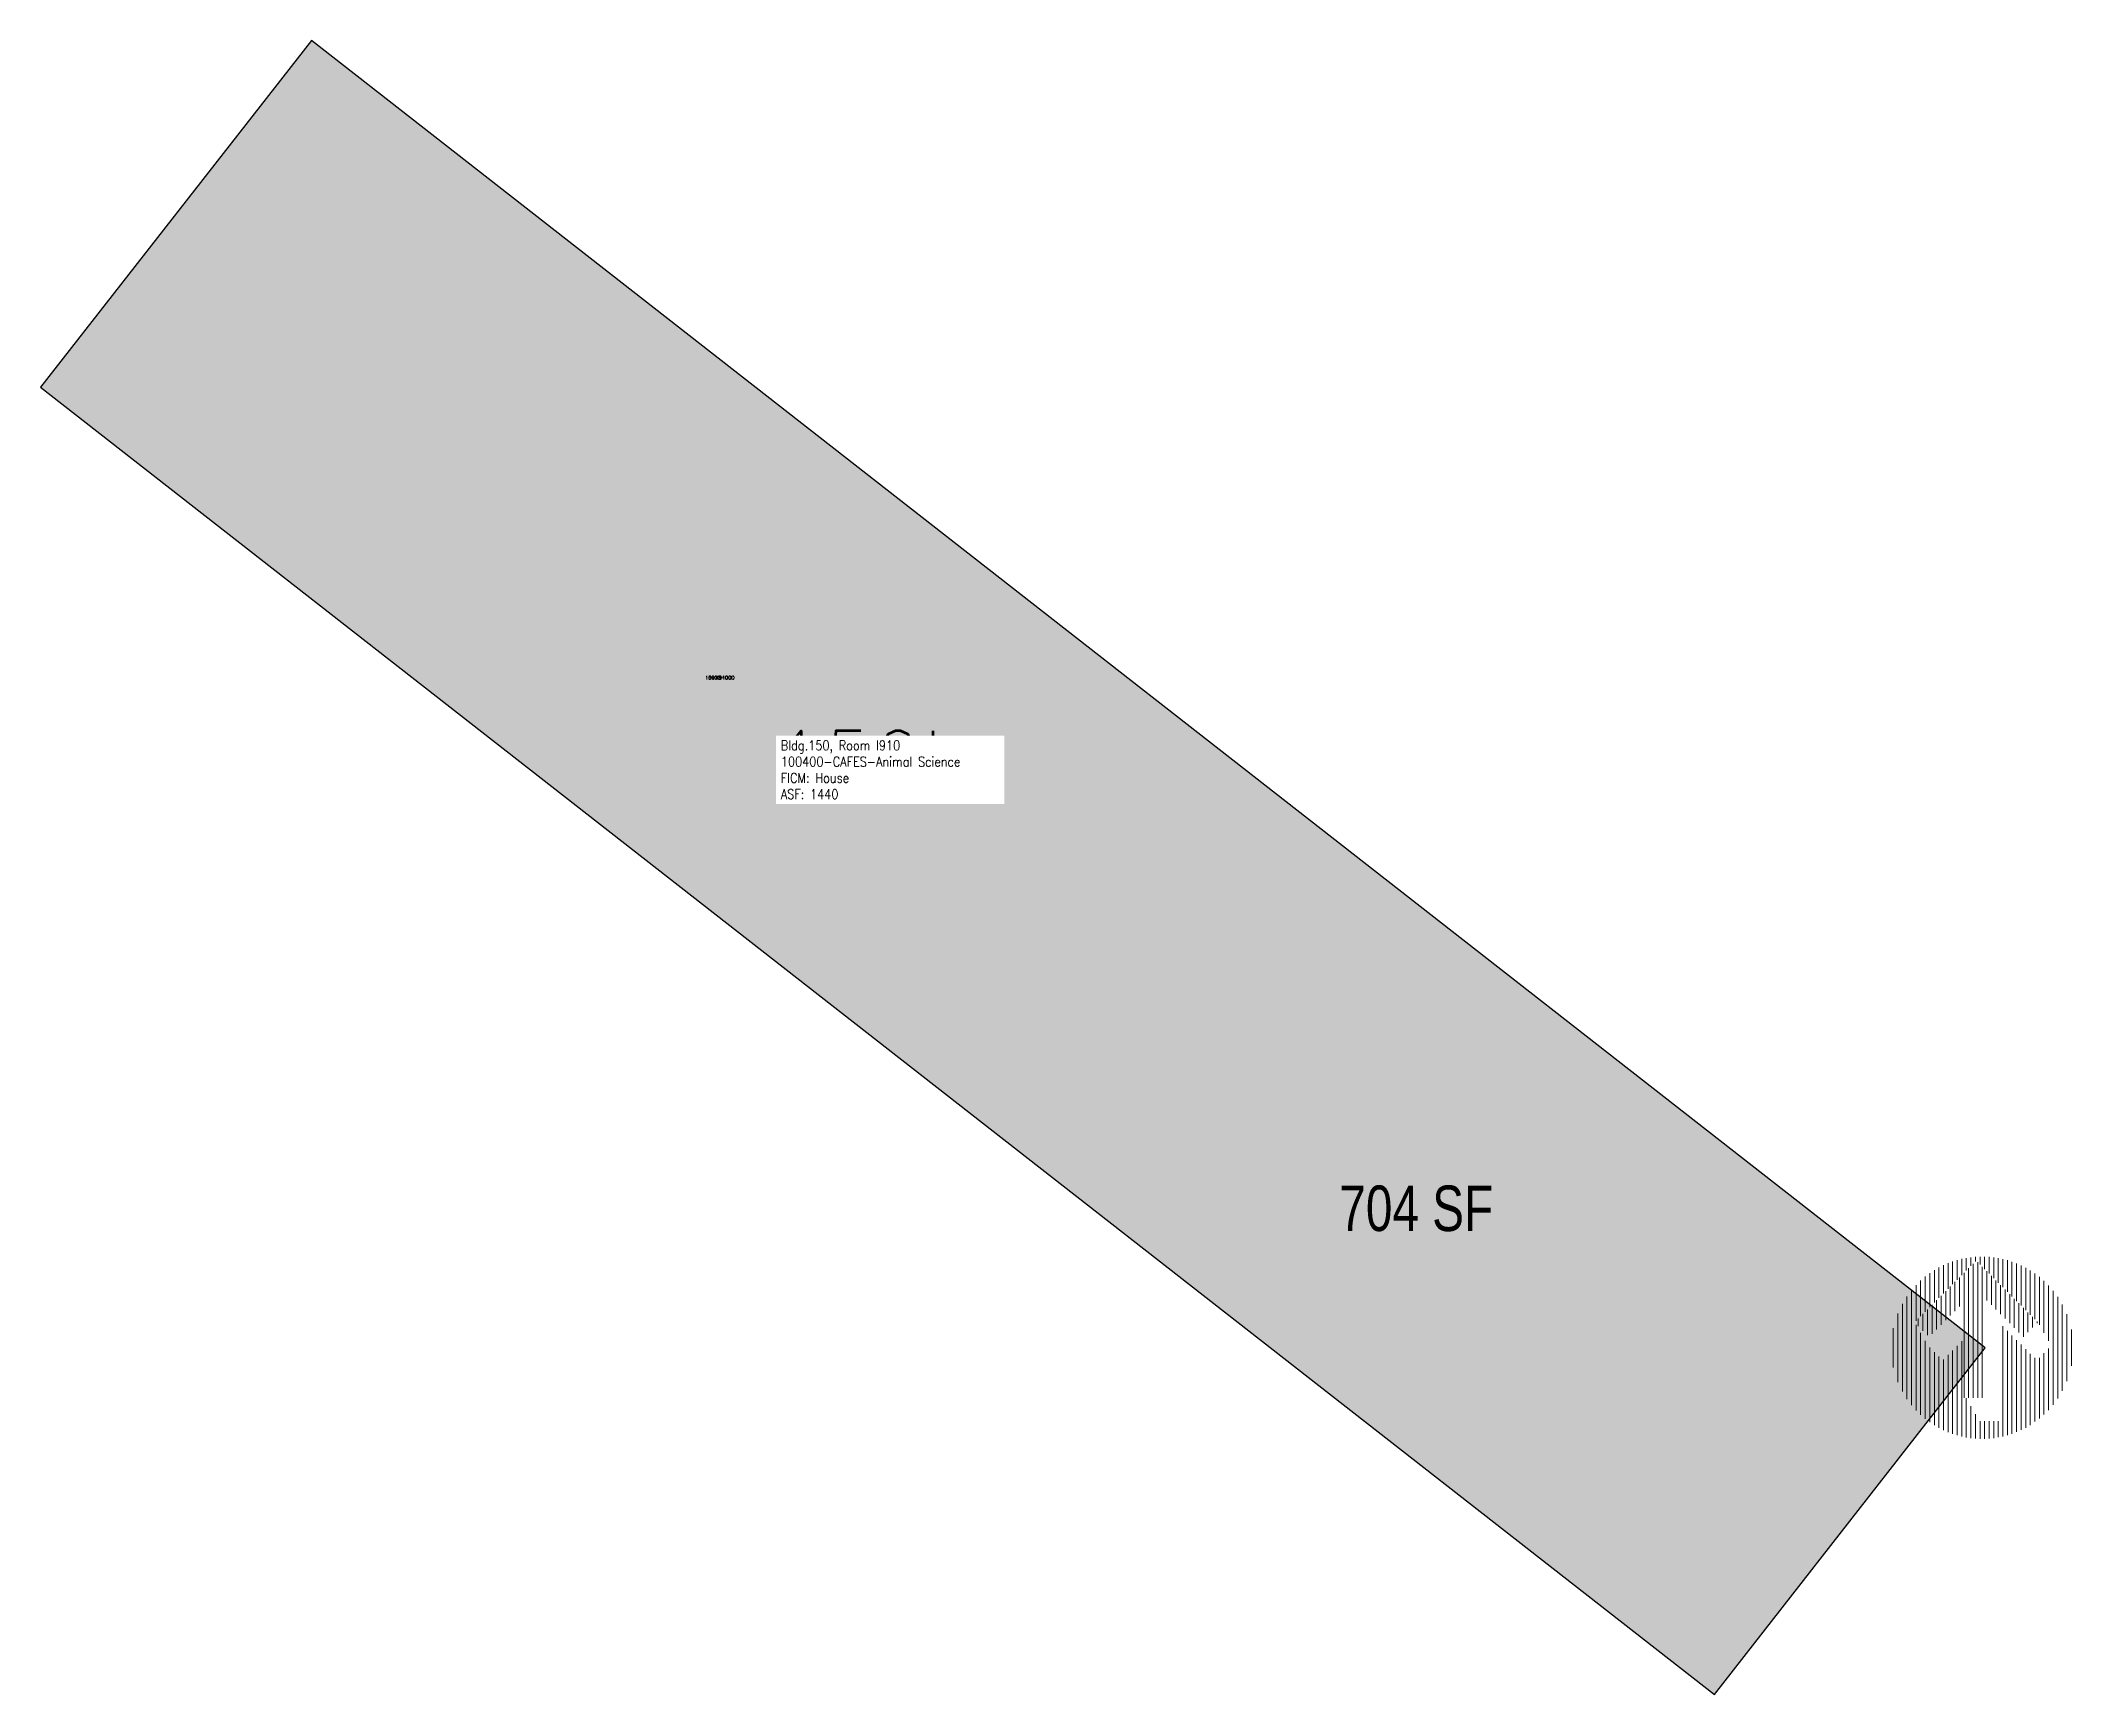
# Model space of a CAD drawing. Header units: inches. Extents: x 69146830 to 69147499, y 27725056 to 27725601.
import ezdxf
from ezdxf.enums import TextEntityAlignment as Align

# ---------------------------------------------------------------- set-up
doc = ezdxf.new("R2010")
doc.units = ezdxf.units.IN
doc.header["$MEASUREMENT"] = 0
for name, color, linetype in [('A-IDEN-RNUM', 7, 'Continuous'), ('A-IDEN-SNUM', 4, 'Continuous'), ('A-IDEN-VNUM', 4, 'Continuous'), ('A-WALL', 5, 'Continuous'), ('AREA-ASSIGN', 7, 'Continuous'), ('AREA-GROSS', 1, 'Continuous'), ('AREA-TEXT', 3, 'Continuous'), ('Rooms-Category-Color', 7, 'Continuous'), ('Rooms-College-Color', 7, 'Continuous'), ('Rooms-Department-Color', 7, 'Continuous'), ('Rooms-Division-Color', 7, 'Continuous'), ('Rooms-Information', 7, 'Continuous')]:
    doc.layers.add(name, color=color, linetype=linetype)
doc.styles.add('AREA', font='arial.ttf', dxfattribs={"width": 0.75, "height": 60})
doc.styles.add('ROOMSNUMBER', font='TXT.SHX', dxfattribs={"height": 1})
doc.styles.add('ROOMVNUMBER', font='simplex.shx', dxfattribs={"width": 0.85})

# ---------------------------------------------------------------- blocks, each defined once
blk = doc.blocks.new('North Large')
at = {"color": 42, "linetype": 'ByBlock', "lineweight": 15, "true_color": 0xe08e00}
for p, q in [((-0.1723, 0.2236), (-0.1723, 0.3395)), ((-0.1535, 0.2424), (-0.1535, 0.3477)), ((-0.1347, 0.2612), (-0.1347, 0.3547)), ((-0.1159, 0.28), (-0.1159, 0.3606)), ((-0.0971, 0.2988), (-0.0971, 0.3654)), ((-0.0782, 0.3177), (-0.0782, 0.3692)), ((-0.0594, 0.3365), (-0.0594, 0.372)), ((-0.0501, -0.2059), (-0.0501, 0.3458)), ((-0.0406, 0.3553), (-0.0406, 0.3739)), ((-0.0312, -0.2059), (-0.0312, 0.3523)), ((-0.0218, 0.3428), (-0.0218, 0.3748)), ((-0.003, 0.324), (-0.003, 0.3748)), ((0.0158, 0.3052), (0.0158, 0.3738)), ((0.0346, 0.2864), (0.0346, 0.3719)), ((0.0534, 0.2676), (0.0534, 0.369)), ((0.0723, 0.2488), (0.0723, 0.3651)), ((0.0911, 0.23), (0.0911, 0.3602)), ((0.1099, 0.2111), (0.1099, 0.3542)), ((0.1287, 0.1923), (0.1287, 0.3471)), ((0.1475, 0.1735), (0.1475, 0.3388)), ((-0.2852, 0.1107), (-0.2852, 0.258)), ((-0.2664, 0.1295), (-0.2664, 0.2765)), ((-0.2475, 0.1483), (-0.2475, 0.2926)), ((-0.2287, 0.1672), (-0.2287, 0.3067)), ((-0.2099, 0.186), (-0.2099, 0.3191)), ((-0.1911, 0.2048), (-0.1911, 0.33)), ((-0.1441, 0.1321), (-0.1441, 0.2518)), ((-0.1253, 0.1509), (-0.1253, 0.2706)), ((-0.1065, 0.1697), (-0.1065, 0.2894)), ((-0.0877, -0.2059), (-0.0877, 0.3082)), ((-0.0689, -0.2059), (-0.0689, 0.327)), ((-0.0124, -0.2059), (-0.0124, 0.3334)), ((0.0064, 0.1949), (0.0064, 0.3146)), ((0.0252, 0.1761), (0.0252, 0.2958)), ((0.044, 0.1573), (0.044, 0.277)), ((0.0628, 0.1385), (0.0628, 0.2582)), ((0.1663, 0.1547), (0.1663, 0.3292)), ((0.1851, 0.1359), (0.1851, 0.3182)), ((0.2039, 0.1171), (0.2039, 0.3057)), ((0.2227, 0.0937), (0.2227, 0.2915)), ((0.2416, 0.061), (0.2416, 0.2752)), ((0.2604, 0.0283), (0.2604, 0.2565)), ((-0.3416, -0.181), (-0.3416, 0.1808)), ((-0.3228, -0.2116), (-0.3228, 0.2114)), ((-0.304, -0.2368), (-0.304, 0.2366)), ((-0.2194, 0.0568), (-0.2194, 0.1765)), ((-0.2005, 0.0756), (-0.2005, 0.1953)), ((-0.1817, 0.0944), (-0.1817, 0.2142)), ((-0.1629, 0.1133), (-0.1629, 0.233)), ((0.0816, 0.1197), (0.0816, 0.2394)), ((0.1004, 0.1009), (0.1004, 0.2206)), ((0.1193, 0.0821), (0.1193, 0.2018)), ((0.1381, 0.0632), (0.1381, 0.183)), ((0.2792, -0.235), (0.2792, 0.2348)), ((0.298, -0.2095), (0.298, 0.2093)), ((0.3168, -0.1783), (0.3168, 0.1782)), ((-0.3604, -0.1415), (-0.3604, 0.1414)), ((-0.2852, -0.2582), (-0.2852, 0.0937)), ((-0.2758, 0.0889), (-0.2758, 0.1201)), ((-0.257, 0.0701), (-0.257, 0.1389)), ((-0.2382, 0.0513), (-0.2382, 0.1577)), ((0.0723, -0.3652), (0.0723, 0.088)), ((0.1569, 0.0449), (0.1569, 0.1641)), ((0.1757, 0.0637), (0.1757, 0.1453)), ((0.1945, 0.0825), (0.1945, 0.1265)), ((0.2133, 0.1013), (0.2133, 0.1077)), ((0.3356, -0.138), (0.3356, 0.1378)), ((-0.3792, -0.0813), (-0.3792, 0.0811)), ((-0.2664, -0.2767), (-0.2664, 0.061)), ((-0.2475, -0.2928), (-0.2475, 0.0283)), ((-0.2287, -0.3069), (-0.2287, 0.0008)), ((-0.1159, -0.3607), (-0.1159, 0.0079)), ((-0.0971, -0.3656), (-0.0971, 0.0268)), ((0.0911, -0.3603), (0.0911, 0.0692)), ((0.1099, -0.3543), (0.1099, 0.0504)), ((0.1287, -0.3472), (0.1287, 0.0315)), ((0.1475, -0.3389), (0.1475, 0.0127)), ((0.3544, -0.0745), (0.3544, 0.0743)), ((-0.2099, -0.3193), (-0.2099, -0.018)), ((-0.1911, -0.3302), (-0.1911, -0.0369)), ((-0.1723, -0.3396), (-0.1723, -0.0485)), ((-0.1535, -0.3478), (-0.1535, -0.0297)), ((-0.1347, -0.3548), (-0.1347, -0.0109)), ((0.1663, -0.3294), (0.1663, -0.0061)), ((0.1851, -0.3184), (0.1851, -0.0249)), ((0.204, -0.3044), (0.204, -0.0416)), ((0.2227, -0.2916), (0.2227, -0.0416)), ((0.2416, -0.2753), (0.2416, -0.0228)), ((0.2604, -0.2567), (0.2604, -0.004)), ((-0.0782, -0.3694), (-0.0782, -0.2085)), ((-0.0594, -0.3722), (-0.0594, -0.2412)), ((-0.0406, -0.3741), (-0.0406, -0.2739)), ((-0.0218, -0.375), (-0.0218, -0.3026)), ((-0.003, -0.3749), (-0.003, -0.3026)), ((0.0158, -0.374), (0.0158, -0.3026)), ((0.0346, -0.372), (0.0346, -0.3026)), ((0.0534, -0.3691), (0.0534, -0.3026))]:
    blk.add_line(p, q, dxfattribs=at)

msp = doc.modelspace()

# ---------------------------------------------------------------- hatches: boundary and pattern name
at = {"layer": 'Rooms-Category-Color', "true_color": 0x728ef3}
msp.add_hatch(color=171, dxfattribs=at).paths.add_polyline_path([(69146919.12, 27725601.11), (69146829.91, 27725486.88), (69147381.35, 27725056.22), (69147470.56, 27725170.45)])
at = {"layer": 'Rooms-College-Color', "true_color": 0xe3c5e1}
msp.add_hatch(color=254, dxfattribs=at).paths.add_polyline_path([(69146919.12, 27725601.11), (69146829.91, 27725486.88), (69147381.35, 27725056.22), (69147470.56, 27725170.45)])
at = {"layer": 'Rooms-Department-Color', "true_color": 0xe3c5e1}
msp.add_hatch(color=254, dxfattribs=at).paths.add_polyline_path([(69146919.12, 27725601.11), (69146829.91, 27725486.88), (69147381.35, 27725056.22), (69147470.56, 27725170.45)])
at = {"layer": 'Rooms-Division-Color', "true_color": 0xe3c5e1}
msp.add_hatch(color=254, dxfattribs=at).paths.add_polyline_path([(69146919.12, 27725601.11), (69146829.91, 27725486.88), (69147381.35, 27725056.22), (69147470.56, 27725170.45)])

# ---------------------------------------------------------------- linework, layer by layer
at = {"layer": 'A-WALL'}
msp.add_lwpolyline([(69146919.12, 27725601.11), (69146829.91, 27725486.88), (69147381.35, 27725056.22), (69147470.56, 27725170.45)], close=True, dxfattribs=at)
at = {"layer": 'AREA-ASSIGN'}
msp.add_lwpolyline([(69146919.12, 27725601.11), (69146829.91, 27725486.88), (69147381.35, 27725056.22), (69147470.56, 27725170.45)], close=True, dxfattribs=at)
at = {"layer": 'AREA-GROSS'}
msp.add_lwpolyline([(69146919.12, 27725601.11), (69146829.91, 27725486.88), (69147381.35, 27725056.22), (69147470.56, 27725170.45)], close=True, dxfattribs=at)

# ---------------------------------------------------------------- block references
at = {"layer": 'Defpoints', "xscale": 79.99999999999999, "yscale": 79.99999999999999, "zscale": 79.99999999999999}
msp.add_blockref('North Large', (69147470.56, 27725170.45), dxfattribs=at)

# ---------------------------------------------------------------- texts
at = {"layer": 'A-IDEN-RNUM', "style": 'ROOMSNUMBER'}
msp.add_text('0910-00', height=1.2, dxfattribs=at).set_placement((69147053.66, 27725391.21), align=Align.MIDDLE)
at = {"layer": 'A-IDEN-SNUM', "style": 'ROOMSNUMBER'}
msp.add_text('1500I91000', height=1.2, dxfattribs=at).set_placement((69147053.66, 27725391.21), align=Align.MIDDLE)
at = {"layer": 'A-IDEN-VNUM', "style": 'ROOMVNUMBER', "width": 0.85}
msp.add_text('150I', height=22.5, dxfattribs=at).set_placement((69147099.26, 27725362.47), align=Align.MIDDLE)
at = {"layer": 'AREA-TEXT', "style": 'AREA', "width": 0.75}
msp.add_text('704 SF', height=15, dxfattribs=at).set_placement((69147283.09, 27725216.38), align=Align.MIDDLE_CENTER)

# ---------------------------------------------------------------- next in the draw order: texts
at = {"layer": 'Rooms-Information', "insert": (69147073.76, 27725351.22), "char_height": 3.2143, "width": 72, "attachment_point": 7, "style": 'ROOMVNUMBER', "bg_fill": 3, "box_fill_scale": 1.5, "bg_fill_color": 256, "bg_fill_true_color": 13158600, "bg_fill_transparency": 0}
msp.add_mtext('Bldg.150, Room I910^M^J100400-CAFES-Animal Science^M^JFICM: House^M^JASF: 1440', dxfattribs=at)

doc.saveas('drawing.dxf')
